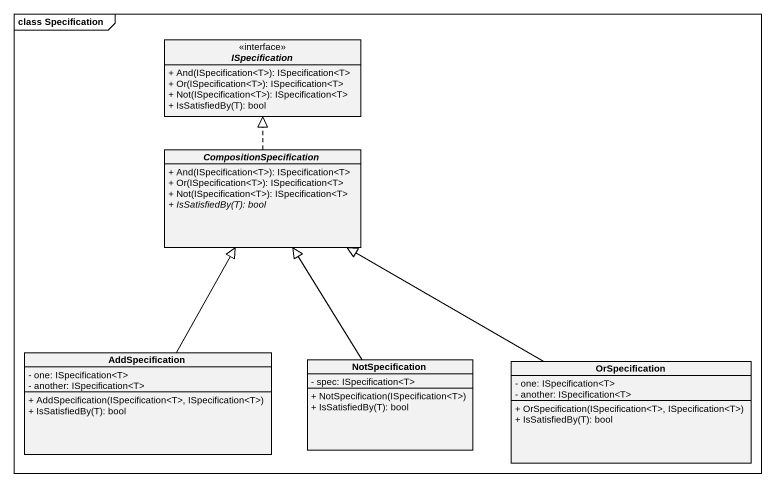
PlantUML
@startuml
mainframe class Specification
hide circle
hide empty members
skinparam classAttributeIconSize 0
interface ISpecification <<interface>> {
  + And(ISpecification<T>): ISpecification<T>
  + Or(ISpecification<T>): ISpecification<T>
  + Not(ISpecification<T>): ISpecification<T>
  + IsSatisfiedBy(T): bool
}
abstract class CompositionSpecification {
  + And(ISpecification<T>): ISpecification<T>
  + Or(ISpecification<T>): ISpecification<T>
  + Not(ISpecification<T>): ISpecification<T>
  {abstract} + IsSatisfiedBy(T): bool
}
class AddSpecification {
  - one: ISpecification<T>
  - another: ISpecification<T>
  + AddSpecification(ISpecification<T>, ISpecification<T>)
  + IsSatisfiedBy(T): bool
}
class NotSpecification {
  - spec: ISpecification<T>
  + NotSpecification(ISpecification<T>)
  + IsSatisfiedBy(T): bool
}
class OrSpecification {
  - one: ISpecification<T>
  - another: ISpecification<T>
  + OrSpecification(ISpecification<T>, ISpecification<T>)
  + IsSatisfiedBy(T): bool
}
CompositionSpecification .up.|> ISpecification
AddSpecification -up-|> CompositionSpecification
NotSpecification -up-|> CompositionSpecification
OrSpecification -left-|> CompositionSpecification
@enduml
